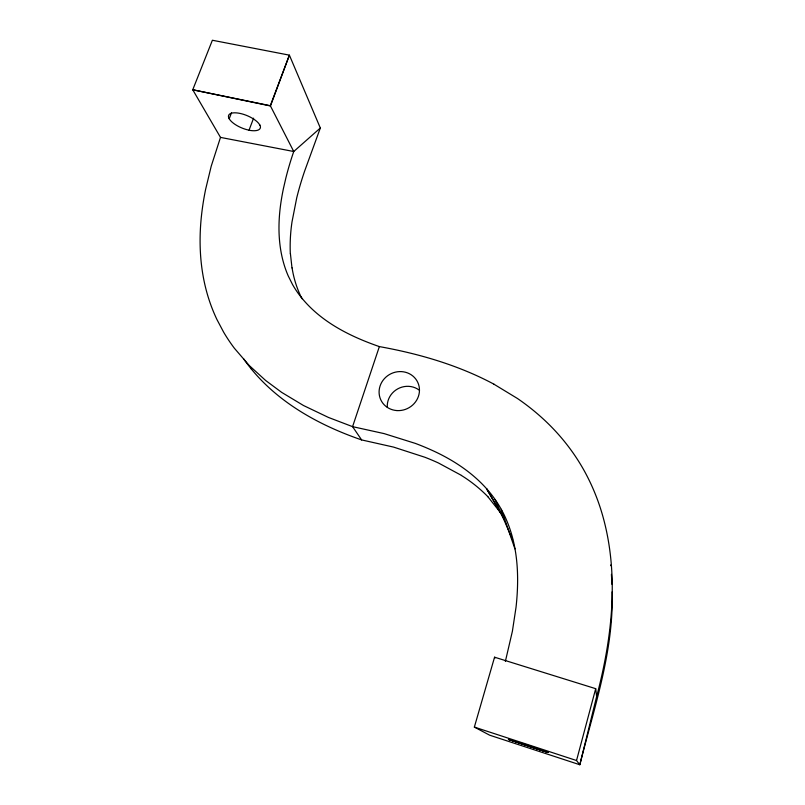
<?xml version="1.0" encoding="UTF-8"?>
<svg xmlns="http://www.w3.org/2000/svg" width="805" height="805" viewBox="0 0 805 805"><rect width="100%" height="100%" fill="white"/><g stroke="black" fill="none" stroke-linecap="round" stroke-linejoin="round"><path stroke-width="1.21" d="M596.646 696.496L579.821 764.75L489.651 735.186L474.356 727.086L494.562 657.202L595.7 688.678L596.646 696.496C612.273 637.57 619.508 573.945 602.331 514.476A219.433 213.285 -58.7 0 0 583.987 470.311C573.432 451.434 559.817 434.298 543.949 419.616A244.348 236.408 -63.5 0 0 517.384 398.445L493.968 384.216M505.369 661.408L512.403 631.201L516.025 607.312A267.874 250.466 -59.6 0 0 516.83 598.93C518.38 579.489 517.846 559.706 513.288 540.668A132.09 128.156 -58.1 0 0 503.749 514.033L501.243 509.324A115.346 112.358 -55.8 0 0 497.742 503.437C482.286 479.176 457.944 462.02 432.084 450.327A289.609 272.1 -76.5 0 0 415.3 443.384L384.136 433.613L352.58 426.65L328.43 417.433L303.515 405.519L281.67 392.377L265.61 380.453L249.359 365.631L234.396 348.263A206.462 185.492 -22.2 0 1 223.649 332.193L216.958 319.575A205.688 184.828 -22.2 0 1 209.149 300.054C199.871 271.879 198.272 241.611 201.864 212.309A341.089 306.967 -12.2 0 1 205.617 189.366L211.212 166.233L220.49 137.393L192.747 89.768L212.379 40.25L289.387 55.153L320.33 128.015L304.773 170.7A375.804 338.432 -2.4 0 0 296.733 197.839L292.014 221.848A197.688 178.63 -15.9 0 0 290.323 253.776M612.152 591.846C613.792 651.235 594.05 707.967 579.821 764.75L576.531 760.524L595.7 688.678M493.978 384.196A334.578 317.824 -74 0 0 466.769 371.347C438.725 359.704 409.202 351.976 379.366 346.593L352.58 426.65L361.616 439.912L393.494 447.077L424.909 457.26A274.767 258.888 -77.5 0 1 438.363 462.945L461.476 475.403M270.46 105.978L289.387 55.153L270.319 105.697L192.747 89.768L270.46 105.978L293.745 151.511A387.487 347.116 -3.1 0 0 285.866 177.986L283.461 188.4A273.438 245.736 -11.2 0 0 280.502 205.547C278.007 224.484 278.299 244.036 283.481 262.521A127.401 114.36 -21.9 0 0 288.21 275.894L292.517 284.497A120.046 107.759 -22.4 0 0 299.671 295.344C319.354 321.125 349.32 336.208 379.366 346.593M229.244 118.818A17.056 6.802 22.3 0 0 249.037 130.179L253.595 118.164M231.538 112.73L229.194 118.808A17.066 6.722 22.4 0 1 239.88 113.384A17.066 6.722 22.4 0 1 259.834 125.097M320.33 128.015L293.745 151.511L220.49 137.393M524.216 744.142L508.458 739.332L548.296 752.444L529.469 746.638M525.172 744.454L548.286 752.413L508.448 739.352L526.631 745.702M508.559 739.372L525.252 744.695M474.356 727.086L576.531 760.524M527.064 745.279L548.286 752.413M527.758 745.873L529.519 746.446M361.616 439.912C319.947 425.543 279.516 403.496 251.241 368.921M488.222 497.168L501.133 513.479M494.562 657.202L495.176 657.896M501.706 514.355L502.692 515.945M502.894 516.267L503.276 516.911M501.072 513.278L486.522 488.665L504.433 519.788M495.115 499.513L512.574 539.702M501.243 509.324L514.938 548.869M291.994 267.924L290.424 253.756M610.582 565.029L610.653 565.663M611.418 574.347L611.971 584.329M387.296 407.26A19.712 18.646 -27.8 0 1 397.791 388.835A19.712 18.646 -27.8 0 1 418.992 389.972M461.426 475.483A148.412 143.753 -65.1 0 1 488.283 497.108M251.19 368.841A200.244 181.055 -22 0 1 243.603 358.819M300.959 296.693A127.11 114.813 -21.4 0 1 292.084 267.904M302.096 298.746A114.481 103.432 -22.4 0 1 301.1 296.793M259.844 124.916A17.056 6.772 21.9 0 1 249.067 130.239M396.986 410.58A20.447 19.25 -27.9 0 0 417.795 382.435A20.447 19.25 -27.9 0 0 383.049 380.282A20.447 19.25 -27.9 0 0 396.986 410.58"/></g></svg>
